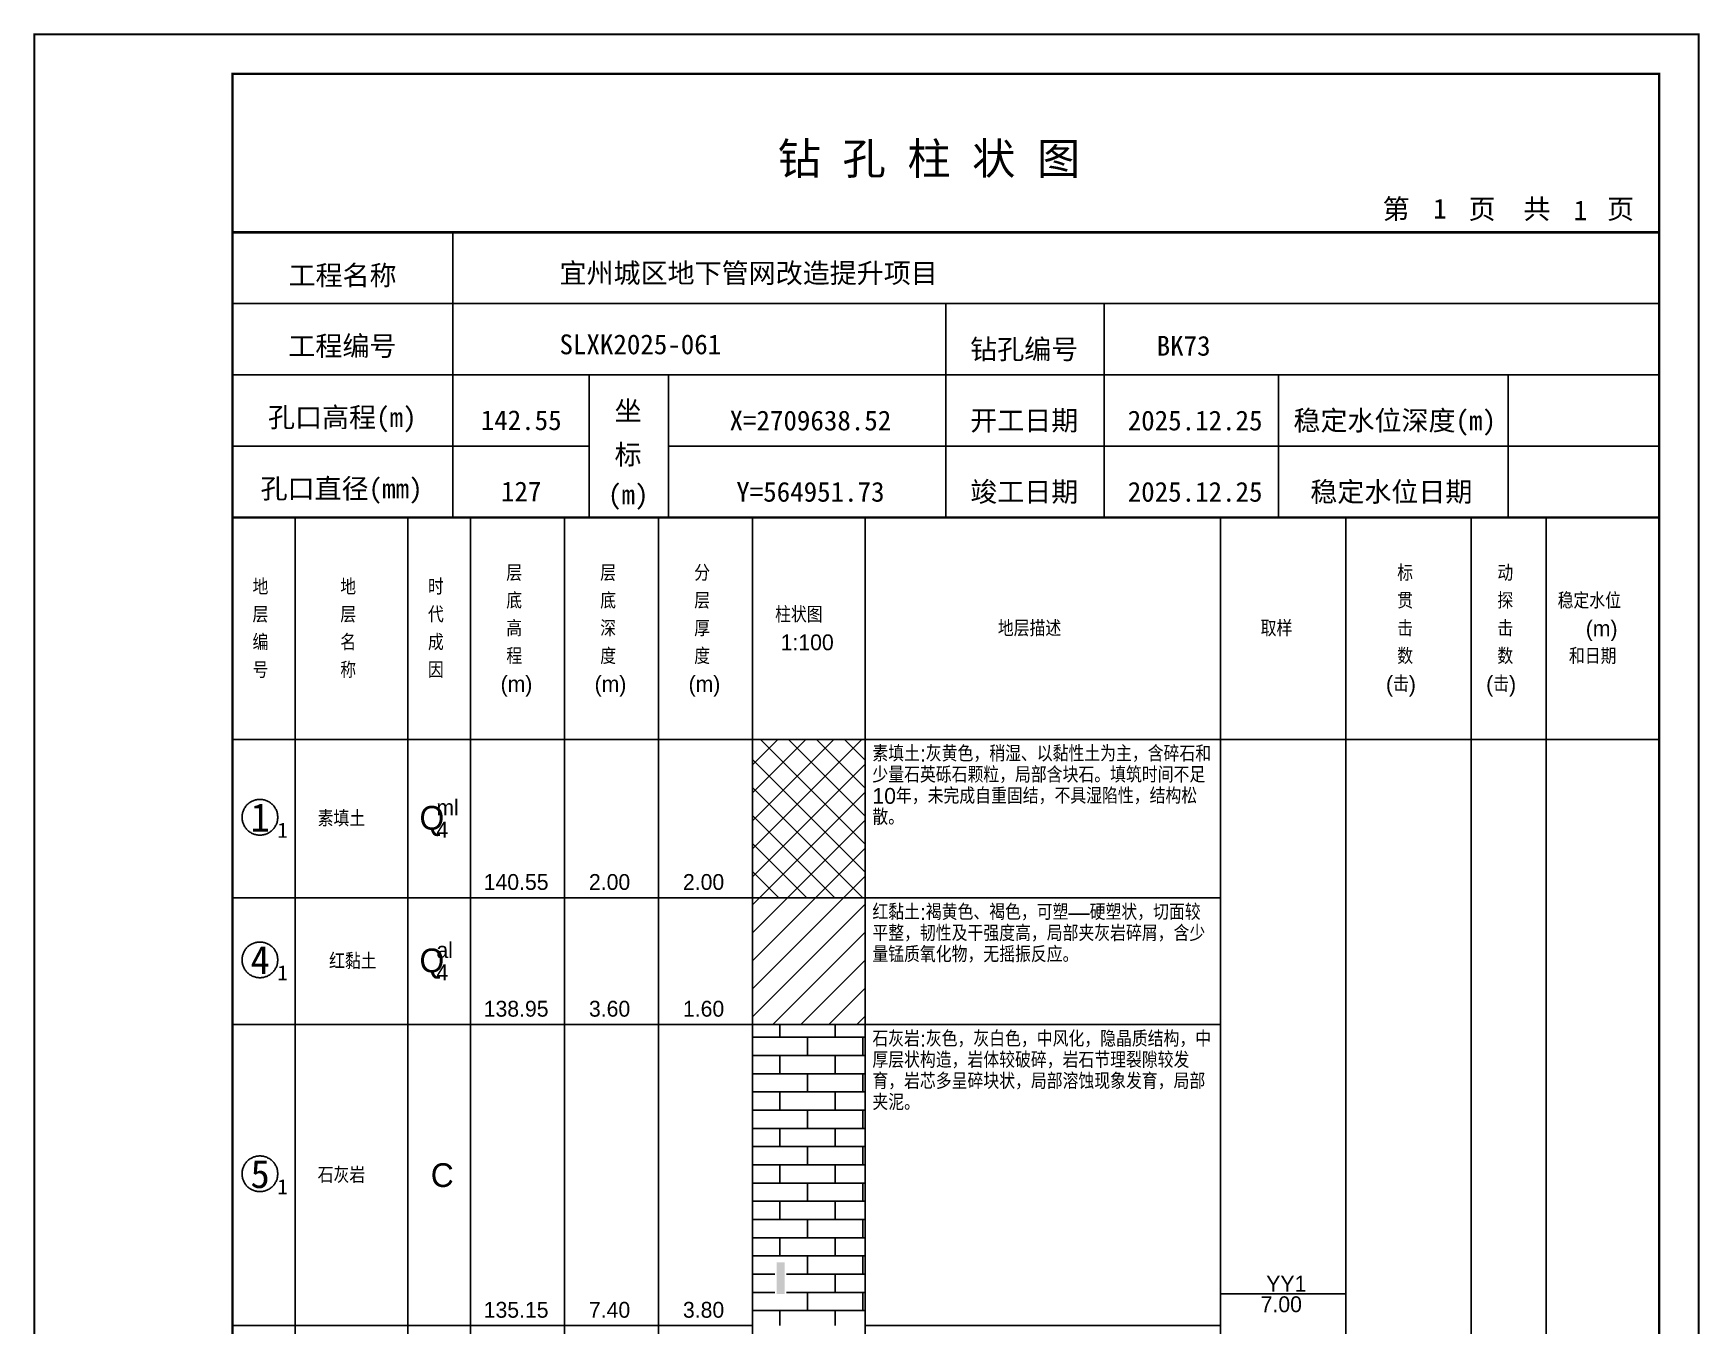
# Model space of a CAD drawing. Header units: millimetres. Extents: x 12489 to 89920, y 4630 to 4927.
# Drawn here: x 28329.3 to 28539.6, y 4763.7 to 4926.8 of the extents above; entities that cross this region are included whole.
import ezdxf
from ezdxf.enums import TextEntityAlignment as Align

# ---------------------------------------------------------------- set-up
doc = ezdxf.new("R2010")
doc.units = ezdxf.units.MM
doc.layers.add('ZZT_TC', color=7, linetype='Continuous')
doc.styles.add('成果图图块', font='', dxfattribs={"height": 2.5})
doc.styles.add('成果图模板', font='')
doc.styles.add('成果图模板标题', font='simhei.ttf')
doc.styles.add('成果图表体', font='Comfont.shx', dxfattribs={"height": 2, "bigfont": 'Hztxt12a.shx'})
doc.styles.get('成果图图块').set_extended_font_data('FangSong_GB2312')
doc.styles.get('成果图模板').set_extended_font_data('FangSong_GB2312')

# ---------------------------------------------------------------- blocks, each defined once
blk = doc.blocks.new('DCBH-1-1-1077', base_point=(0.3, -0.11))
at = {"layer": 'ZZT_TC', "color": 7}
blk.add_polyline3d([(-0.19, 2.31, 0), (-0.3, 2.31, 0), (-0.41, 2.3, 0), (-0.52, 2.29, 0), (-0.63, 2.27, 0), (-0.73, 2.24, 0), (-0.84, 2.21, 0), (-0.95, 2.18, 0), (-1.05, 2.14, 0), (-1.15, 2.09, 0), (-1.25, 2.04, 0), (-1.35, 1.99, 0), (-1.44, 1.93, 0), (-1.53, 1.87, 0), (-1.62, 1.8, 0), (-1.7, 1.73, 0), (-1.78, 1.65, 0), (-1.86, 1.57, 0), (-1.93, 1.49, 0), (-2, 1.4, 0), (-2.06, 1.31, 0), (-2.12, 1.22, 0), (-2.17, 1.12, 0), (-2.22, 1.02, 0), (-2.27, 0.92, 0), (-2.31, 0.82, 0), (-2.34, 0.71, 0), (-2.37, 0.61, 0), (-2.4, 0.5, 0), (-2.41, 0.39, 0), (-2.43, 0.28, 0), (-2.44, 0.17, 0), (-2.44, 0.06, 0), (-2.44, -0.05, 0), (-2.43, -0.16, 0), (-2.41, -0.27, 0), (-2.4, -0.38, 0), (-2.37, -0.49, 0), (-2.34, -0.6, 0), (-2.31, -0.7, 0), (-2.27, -0.8, 0), (-2.22, -0.9, 0), (-2.17, -1, 0), (-2.12, -1.1, 0), (-2.06, -1.19, 0), (-2, -1.28, 0), (-1.93, -1.37, 0), (-1.86, -1.45, 0), (-1.78, -1.53, 0), (-1.7, -1.61, 0), (-1.62, -1.68, 0), (-1.53, -1.75, 0), (-1.44, -1.81, 0), (-1.35, -1.87, 0), (-1.25, -1.93, 0), (-1.15, -1.98, 0), (-1.05, -2.02, 0), (-0.95, -2.06, 0), (-0.84, -2.1, 0), (-0.73, -2.13, 0), (-0.63, -2.15, 0), (-0.52, -2.17, 0), (-0.41, -2.18, 0), (-0.3, -2.19, 0), (-0.19, -2.19, 0), (-0.08, -2.19, 0), (0.03, -2.18, 0), (0.14, -2.17, 0), (0.25, -2.15, 0), (0.36, -2.13, 0), (0.47, -2.1, 0), (0.57, -2.06, 0), (0.67, -2.02, 0), (0.77, -1.98, 0), (0.87, -1.93, 0), (0.97, -1.87, 0), (1.06, -1.81, 0), (1.15, -1.75, 0), (1.24, -1.68, 0), (1.32, -1.61, 0), (1.4, -1.53, 0), (1.48, -1.45, 0), (1.55, -1.37, 0), (1.62, -1.28, 0), (1.68, -1.19, 0), (1.74, -1.1, 0), (1.8, -1, 0), (1.85, -0.9, 0), (1.89, -0.8, 0), (1.93, -0.7, 0), (1.97, -0.6, 0), (2, -0.49, 0), (2.02, -0.38, 0), (2.04, -0.27, 0), (2.05, -0.16, 0), (2.06, -0.05, 0), (2.06, 0.06, 0), (2.06, 0.17, 0), (2.05, 0.28, 0), (2.04, 0.39, 0), (2.02, 0.5, 0), (2, 0.61, 0), (1.97, 0.71, 0), (1.93, 0.82, 0), (1.89, 0.92, 0), (1.85, 1.02, 0), (1.8, 1.12, 0), (1.74, 1.22, 0), (1.68, 1.31, 0), (1.62, 1.4, 0), (1.55, 1.49, 0), (1.48, 1.57, 0), (1.4, 1.65, 0), (1.32, 1.73, 0), (1.24, 1.8, 0), (1.15, 1.87, 0), (1.06, 1.93, 0), (0.97, 1.99, 0), (0.87, 2.04, 0), (0.77, 2.09, 0), (0.67, 2.14, 0), (0.57, 2.18, 0), (0.47, 2.21, 0), (0.36, 2.24, 0), (0.25, 2.27, 0), (0.14, 2.29, 0), (0.03, 2.3, 0), (-0.08, 2.31, 0), (-0.19, 2.31, 0)], dxfattribs=at)
at = {"style": '成果图图块'}
blk.add_text('1', height=3.57, dxfattribs=at).set_placement((-0.16, -1.74), align=Align.CENTER)
blk.add_text('1', height=1.91, dxfattribs=at).set_placement((2.03, -2.53))
blk = doc.blocks.new('DCBH-1-1-1078', base_point=(0.3, -0.11))
at = {"layer": 'ZZT_TC', "color": 7}
blk.add_polyline3d([(-0.19, 2.31, 0), (-0.3, 2.31, 0), (-0.41, 2.3, 0), (-0.52, 2.29, 0), (-0.63, 2.27, 0), (-0.73, 2.24, 0), (-0.84, 2.21, 0), (-0.95, 2.18, 0), (-1.05, 2.14, 0), (-1.15, 2.09, 0), (-1.25, 2.04, 0), (-1.35, 1.99, 0), (-1.44, 1.93, 0), (-1.53, 1.87, 0), (-1.62, 1.8, 0), (-1.7, 1.73, 0), (-1.78, 1.65, 0), (-1.86, 1.57, 0), (-1.93, 1.49, 0), (-2, 1.4, 0), (-2.06, 1.31, 0), (-2.12, 1.22, 0), (-2.17, 1.12, 0), (-2.22, 1.02, 0), (-2.27, 0.92, 0), (-2.31, 0.82, 0), (-2.34, 0.71, 0), (-2.37, 0.61, 0), (-2.4, 0.5, 0), (-2.41, 0.39, 0), (-2.43, 0.28, 0), (-2.44, 0.17, 0), (-2.44, 0.06, 0), (-2.44, -0.05, 0), (-2.43, -0.16, 0), (-2.41, -0.27, 0), (-2.4, -0.38, 0), (-2.37, -0.49, 0), (-2.34, -0.6, 0), (-2.31, -0.7, 0), (-2.27, -0.8, 0), (-2.22, -0.9, 0), (-2.17, -1, 0), (-2.12, -1.1, 0), (-2.06, -1.19, 0), (-2, -1.28, 0), (-1.93, -1.37, 0), (-1.86, -1.45, 0), (-1.78, -1.53, 0), (-1.7, -1.61, 0), (-1.62, -1.68, 0), (-1.53, -1.75, 0), (-1.44, -1.81, 0), (-1.35, -1.87, 0), (-1.25, -1.93, 0), (-1.15, -1.98, 0), (-1.05, -2.02, 0), (-0.95, -2.06, 0), (-0.84, -2.1, 0), (-0.73, -2.13, 0), (-0.63, -2.15, 0), (-0.52, -2.17, 0), (-0.41, -2.18, 0), (-0.3, -2.19, 0), (-0.19, -2.19, 0), (-0.08, -2.19, 0), (0.03, -2.18, 0), (0.14, -2.17, 0), (0.25, -2.15, 0), (0.36, -2.13, 0), (0.47, -2.1, 0), (0.57, -2.06, 0), (0.67, -2.02, 0), (0.77, -1.98, 0), (0.87, -1.93, 0), (0.97, -1.87, 0), (1.06, -1.81, 0), (1.15, -1.75, 0), (1.24, -1.68, 0), (1.32, -1.61, 0), (1.4, -1.53, 0), (1.48, -1.45, 0), (1.55, -1.37, 0), (1.62, -1.28, 0), (1.68, -1.19, 0), (1.74, -1.1, 0), (1.8, -1, 0), (1.85, -0.9, 0), (1.89, -0.8, 0), (1.93, -0.7, 0), (1.97, -0.6, 0), (2, -0.49, 0), (2.02, -0.38, 0), (2.04, -0.27, 0), (2.05, -0.16, 0), (2.06, -0.05, 0), (2.06, 0.06, 0), (2.06, 0.17, 0), (2.05, 0.28, 0), (2.04, 0.39, 0), (2.02, 0.5, 0), (2, 0.61, 0), (1.97, 0.71, 0), (1.93, 0.82, 0), (1.89, 0.92, 0), (1.85, 1.02, 0), (1.8, 1.12, 0), (1.74, 1.22, 0), (1.68, 1.31, 0), (1.62, 1.4, 0), (1.55, 1.49, 0), (1.48, 1.57, 0), (1.4, 1.65, 0), (1.32, 1.73, 0), (1.24, 1.8, 0), (1.15, 1.87, 0), (1.06, 1.93, 0), (0.97, 1.99, 0), (0.87, 2.04, 0), (0.77, 2.09, 0), (0.67, 2.14, 0), (0.57, 2.18, 0), (0.47, 2.21, 0), (0.36, 2.24, 0), (0.25, 2.27, 0), (0.14, 2.29, 0), (0.03, 2.3, 0), (-0.08, 2.31, 0), (-0.19, 2.31, 0)], dxfattribs=at)
at = {"style": '成果图图块'}
blk.add_text('4', height=3.57, dxfattribs=at).set_placement((-0.16, -1.74), align=Align.CENTER)
blk.add_text('1', height=1.91, dxfattribs=at).set_placement((2.03, -2.53))
blk = doc.blocks.new('DCBH-1-1-1079', base_point=(0.3, -0.11))
at = {"layer": 'ZZT_TC', "color": 7}
blk.add_polyline3d([(-0.19, 2.31, 0), (-0.3, 2.31, 0), (-0.41, 2.3, 0), (-0.52, 2.29, 0), (-0.63, 2.27, 0), (-0.73, 2.24, 0), (-0.84, 2.21, 0), (-0.95, 2.18, 0), (-1.05, 2.14, 0), (-1.15, 2.09, 0), (-1.25, 2.04, 0), (-1.35, 1.99, 0), (-1.44, 1.93, 0), (-1.53, 1.87, 0), (-1.62, 1.8, 0), (-1.7, 1.73, 0), (-1.78, 1.65, 0), (-1.86, 1.57, 0), (-1.93, 1.49, 0), (-2, 1.4, 0), (-2.06, 1.31, 0), (-2.12, 1.22, 0), (-2.17, 1.12, 0), (-2.22, 1.02, 0), (-2.27, 0.92, 0), (-2.31, 0.82, 0), (-2.34, 0.71, 0), (-2.37, 0.61, 0), (-2.4, 0.5, 0), (-2.41, 0.39, 0), (-2.43, 0.28, 0), (-2.44, 0.17, 0), (-2.44, 0.06, 0), (-2.44, -0.05, 0), (-2.43, -0.16, 0), (-2.41, -0.27, 0), (-2.4, -0.38, 0), (-2.37, -0.49, 0), (-2.34, -0.6, 0), (-2.31, -0.7, 0), (-2.27, -0.8, 0), (-2.22, -0.9, 0), (-2.17, -1, 0), (-2.12, -1.1, 0), (-2.06, -1.19, 0), (-2, -1.28, 0), (-1.93, -1.37, 0), (-1.86, -1.45, 0), (-1.78, -1.53, 0), (-1.7, -1.61, 0), (-1.62, -1.68, 0), (-1.53, -1.75, 0), (-1.44, -1.81, 0), (-1.35, -1.87, 0), (-1.25, -1.93, 0), (-1.15, -1.98, 0), (-1.05, -2.02, 0), (-0.95, -2.06, 0), (-0.84, -2.1, 0), (-0.73, -2.13, 0), (-0.63, -2.15, 0), (-0.52, -2.17, 0), (-0.41, -2.18, 0), (-0.3, -2.19, 0), (-0.19, -2.19, 0), (-0.08, -2.19, 0), (0.03, -2.18, 0), (0.14, -2.17, 0), (0.25, -2.15, 0), (0.36, -2.13, 0), (0.47, -2.1, 0), (0.57, -2.06, 0), (0.67, -2.02, 0), (0.77, -1.98, 0), (0.87, -1.93, 0), (0.97, -1.87, 0), (1.06, -1.81, 0), (1.15, -1.75, 0), (1.24, -1.68, 0), (1.32, -1.61, 0), (1.4, -1.53, 0), (1.48, -1.45, 0), (1.55, -1.37, 0), (1.62, -1.28, 0), (1.68, -1.19, 0), (1.74, -1.1, 0), (1.8, -1, 0), (1.85, -0.9, 0), (1.89, -0.8, 0), (1.93, -0.7, 0), (1.97, -0.6, 0), (2, -0.49, 0), (2.02, -0.38, 0), (2.04, -0.27, 0), (2.05, -0.16, 0), (2.06, -0.05, 0), (2.06, 0.06, 0), (2.06, 0.17, 0), (2.05, 0.28, 0), (2.04, 0.39, 0), (2.02, 0.5, 0), (2, 0.61, 0), (1.97, 0.71, 0), (1.93, 0.82, 0), (1.89, 0.92, 0), (1.85, 1.02, 0), (1.8, 1.12, 0), (1.74, 1.22, 0), (1.68, 1.31, 0), (1.62, 1.4, 0), (1.55, 1.49, 0), (1.48, 1.57, 0), (1.4, 1.65, 0), (1.32, 1.73, 0), (1.24, 1.8, 0), (1.15, 1.87, 0), (1.06, 1.93, 0), (0.97, 1.99, 0), (0.87, 2.04, 0), (0.77, 2.09, 0), (0.67, 2.14, 0), (0.57, 2.18, 0), (0.47, 2.21, 0), (0.36, 2.24, 0), (0.25, 2.27, 0), (0.14, 2.29, 0), (0.03, 2.3, 0), (-0.08, 2.31, 0), (-0.19, 2.31, 0)], dxfattribs=at)
at = {"style": '成果图图块'}
blk.add_text('5', height=3.57, dxfattribs=at).set_placement((-0.16, -1.74), align=Align.CENTER)
blk.add_text('1', height=1.91, dxfattribs=at).set_placement((2.03, -2.53))
blk = doc.blocks.new('gkqy3.dwg', base_point=(0, -2))
blk.add_wipeout([(-0.7, -2.2), (0.7, -2.2), (0.7, 2.2), (-0.7, 2.2)])
at = {"color": 7}
blk.add_solid([(-0.5, -2), (0.5, -2), (-0.5, 2), (0.5, 2)], dxfattribs=at)
blk = doc.blocks.new('钻孔柱状图路桥昇龙制图梁世成校核莫家里.dwg73', base_point=(25, 236))
for p, q in [((52.82, 236), (52.82, 272)), ((25, 263), (205, 263)), ((115, 236), (115, 263)), ((135, 236), (135, 263)), ((25, 254), (205, 254)), ((70, 236), (70, 254)), ((80, 236), (80, 254)), ((157, 236), (157, 254)), ((185.95, 236), (185.95, 254)), ((25, 245), (70, 245)), ((80, 245), (205, 245))]:
    blk.add_line(p, q)
for points, const_width in [([(0, 0), (210, 0), (210, 297), (0, 297)], 0.25), ([(25, 5), (205, 5), (205, 292), (25, 292)], 0.3)]:
    blk.add_lwpolyline(points, close=True, dxfattribs=dict(const_width=const_width))
at = {"const_width": 0.3}
for points in [[(25, 272), (205, 272)], [(25, 236), (205, 236)]]:
    blk.add_lwpolyline(points, dxfattribs=at)
for s, height, style, p in [('钻 孔 柱 状 图', 4, '成果图模板标题', (93.8, 279.31)), ('第', 2.5, '成果图模板', (170.12, 273.7)), ('页', 2.5, '成果图模板', (180.96, 273.7)), ('共', 2.5, '成果图模板', (187.88, 273.7)), ('页', 2.5, '成果图模板', (198.44, 273.7)), ('工程名称', 2.5, '成果图模板', (32.07, 265.32)), ('宜州城区地下管网改造提升项目', 2.5, '成果图模板', (66.26, 265.61)), ('工程编号', 2.5, '成果图模板', (32.05, 256.41)), ('SLXK2025-061', 2.5, '成果图模板', (66.26, 256.61)), ('钻孔编号', 2.5, '成果图模板', (118.08, 256)), ('BK73', 2.5, '成果图模板', (141.61, 256.43)), ('孔口高程(m)', 2.5, '成果图模板', (29.48, 247.41)), ('坐', 2.5, '成果图模板', (73.21, 248.24)), ('开工日期', 2.5, '成果图模板', (118.08, 247)), ('稳定水位深度(m)', 2.5, '成果图模板', (158.86, 247)), ('标', 2.5, '成果图模板', (73.21, 242.7)), ('孔口直径(mm)', 2.5, '成果图模板', (28.54, 238.41)), ('(m) ', 2.5, '成果图模板', (72.38, 237.65)), ('竣工日期', 2.5, '成果图模板', (118.08, 238)), ('稳定水位日期', 2.5, '成果图模板', (160.99, 238))]:
    blk.add_text(s, height=height, dxfattribs=dict(style=style)).set_placement(p)
at = {"style": '成果图模板'}
for s, p in [('1', (177.35, 273.74)), ('1', (195.08, 273.53)), ('142.55', (61.43, 247.04)), ('X=2709638.52', (97.92, 247)), ('2025.12.25', (146.46, 247)), ('127', (61.43, 238.04)), ('Y=564951.73', (97.92, 238)), ('2025.12.25', (146.46, 238))]:
    blk.add_text(s, height=2.5, dxfattribs=at).set_placement(p, align=Align.CENTER)

msp = doc.modelspace()

# ---------------------------------------------------------------- hatches: boundary and pattern name
at = {"linetype": 'Continuous'}
h = msp.add_hatch(dxfattribs=at)
h.set_pattern_fill('GKSTT', scale=0.5, style=0, pattern_type=2)
h.set_pattern_definition([(45, (0, 0), (-1.76776695, 1.76776695), []), (135, (0, 0), (-1.76776695, -1.76776695), [])])
h.paths.add_polyline_path([(28420.06, 4817.71), (28434.29, 4817.71), (28434.29, 4837.71), (28420.06, 4837.71)])
h = msp.add_hatch(dxfattribs=at)
h.set_pattern_fill('GKNXT', scale=0.5, style=0, pattern_type=2)
h.set_pattern_definition([(45, (0, 0), (-1.76776695, 1.76776695), [])])
h.paths.add_polyline_path([(28420.06, 4801.71), (28434.29, 4801.71), (28434.29, 4817.71), (28420.06, 4817.71)])
h = msp.add_hatch(dxfattribs=at)
h.set_pattern_fill('GKSHY', scale=0.5, style=0, pattern_type=2)
h.set_pattern_definition([(0, (0, 0), (0, 2.3), []), (90, (0, 0), (-3.5, 2.3), [2.3, -2.3])])
h.paths.add_polyline_path([(28420.06, 4763.71), (28434.29, 4763.71), (28434.29, 4801.71), (28420.06, 4801.71)])

# ---------------------------------------------------------------- linework, layer by layer
at = {"color": 0}
for p, q in [((28354.45, 4837.71), (28362.35, 4837.71)), ((28354.45, 4817.71), (28354.45, 4837.71)), ((28362.35, 4817.71), (28362.35, 4837.71)), ((28354.45, 4817.71), (28362.35, 4817.71)), ((28354.45, 4817.71), (28362.35, 4817.71)), ((28354.45, 4801.71), (28354.45, 4817.71)), ((28362.35, 4801.71), (28362.35, 4817.71)), ((28354.45, 4801.71), (28362.35, 4801.71)), ((28354.45, 4801.71), (28362.35, 4801.71)), ((28354.45, 4763.71), (28354.45, 4801.71)), ((28362.35, 4763.71), (28362.35, 4801.71)), ((28354.45, 4763.71), (28362.35, 4763.71))]:
    msp.add_line(p, q, dxfattribs=at)
for points in [[(28354.45, 4865.71), (28362.35, 4865.71)], [(28354.45, 4837.71), (28354.45, 4865.71)], [(28362.35, 4837.71), (28362.35, 4865.71)], [(28362.35, 4865.71), (28376.58, 4865.71)], [(28362.35, 4837.71), (28362.35, 4865.71)], [(28376.58, 4837.71), (28376.58, 4865.71)], [(28376.58, 4865.71), (28384.49, 4865.71)], [(28376.58, 4837.71), (28376.58, 4865.71)], [(28384.49, 4837.71), (28384.49, 4865.71)], [(28384.49, 4865.71), (28396.35, 4865.71)], [(28384.49, 4837.71), (28384.49, 4865.71)], [(28396.35, 4837.71), (28396.35, 4865.71)], [(28396.35, 4865.71), (28408.2, 4865.71)], [(28396.35, 4837.71), (28396.35, 4865.71)], [(28408.2, 4837.71), (28408.2, 4865.71)], [(28408.2, 4865.71), (28420.06, 4865.71)], [(28408.2, 4837.71), (28408.2, 4865.71)], [(28420.06, 4837.71), (28420.06, 4865.71)], [(28420.06, 4865.71), (28434.29, 4865.71)], [(28420.06, 4837.71), (28420.06, 4865.71)], [(28434.29, 4837.71), (28434.29, 4865.71)], [(28434.29, 4865.71), (28479.11, 4865.71)], [(28434.29, 4837.71), (28434.29, 4865.71)], [(28479.11, 4837.71), (28479.11, 4865.71)], [(28479.11, 4865.71), (28494.92, 4865.71)], [(28479.11, 4837.71), (28479.11, 4865.71)], [(28494.92, 4837.71), (28494.92, 4865.71)], [(28494.92, 4865.71), (28510.73, 4865.71)], [(28494.92, 4837.71), (28494.92, 4865.71)], [(28510.73, 4837.71), (28510.73, 4865.71)], [(28510.73, 4865.71), (28520.22, 4865.71)], [(28510.73, 4837.71), (28510.73, 4865.71)], [(28520.22, 4837.71), (28520.22, 4865.71)], [(28520.22, 4865.71), (28534.45, 4865.71)], [(28520.22, 4837.71), (28520.22, 4865.71)], [(28534.45, 4837.71), (28534.45, 4865.71)], [(28354.45, 4837.71), (28362.35, 4837.71)], [(28354.45, 4643.71), (28354.45, 4837.71)], [(28354.45, 4837.71), (28362.35, 4837.71)], [(28362.35, 4643.71), (28362.35, 4837.71)], [(28362.35, 4837.71), (28376.58, 4837.71)], [(28362.35, 4643.71), (28362.35, 4837.71)], [(28362.35, 4837.71), (28376.58, 4837.71)], [(28362.35, 4837.71), (28376.58, 4837.71)], [(28362.35, 4817.71), (28362.35, 4837.71)], [(28376.58, 4643.71), (28376.58, 4837.71)], [(28376.58, 4817.71), (28376.58, 4837.71)], [(28376.58, 4837.71), (28384.49, 4837.71)], [(28376.58, 4643.71), (28376.58, 4837.71)], [(28376.58, 4837.71), (28384.49, 4837.71)], [(28376.58, 4837.71), (28384.49, 4837.71)], [(28376.58, 4817.71), (28376.58, 4837.71)], [(28384.49, 4643.71), (28384.49, 4837.71)], [(28384.49, 4817.71), (28384.49, 4837.71)], [(28384.49, 4837.71), (28396.35, 4837.71)], [(28384.49, 4643.71), (28384.49, 4837.71)], [(28384.49, 4837.71), (28396.35, 4837.71)], [(28384.49, 4837.71), (28396.35, 4837.71)], [(28384.49, 4817.71), (28384.49, 4837.71)], [(28396.35, 4643.71), (28396.35, 4837.71)], [(28396.35, 4817.71), (28396.35, 4837.71)], [(28396.35, 4837.71), (28408.2, 4837.71)], [(28396.35, 4643.71), (28396.35, 4837.71)], [(28396.35, 4837.71), (28408.2, 4837.71)], [(28396.35, 4837.71), (28408.2, 4837.71)], [(28396.35, 4817.71), (28396.35, 4837.71)], [(28408.2, 4643.71), (28408.2, 4837.71)], [(28408.2, 4817.71), (28408.2, 4837.71)], [(28408.2, 4837.71), (28420.06, 4837.71)], [(28408.2, 4643.71), (28408.2, 4837.71)], [(28408.2, 4837.71), (28420.06, 4837.71)], [(28408.2, 4837.71), (28420.06, 4837.71)], [(28408.2, 4817.71), (28408.2, 4837.71)], [(28420.06, 4643.71), (28420.06, 4837.71)], [(28420.06, 4817.71), (28420.06, 4837.71)], [(28420.06, 4837.71), (28434.29, 4837.71)], [(28420.06, 4643.71), (28420.06, 4837.71)], [(28420.06, 4837.71), (28434.29, 4837.71)], [(28434.29, 4643.71), (28434.29, 4837.71)], [(28434.29, 4837.71), (28479.11, 4837.71)], [(28434.29, 4643.71), (28434.29, 4837.71)], [(28434.29, 4837.71), (28479.11, 4837.71)], [(28434.29, 4837.71), (28479.11, 4837.71)], [(28434.29, 4817.71), (28434.29, 4837.71)], [(28479.11, 4643.71), (28479.11, 4837.71)], [(28479.11, 4817.71), (28479.11, 4837.71)], [(28479.11, 4837.71), (28494.92, 4837.71)], [(28479.11, 4643.71), (28479.11, 4837.71)], [(28479.11, 4837.71), (28494.92, 4837.71)], [(28494.92, 4643.71), (28494.92, 4837.71)], [(28494.92, 4837.71), (28510.73, 4837.71)], [(28494.92, 4643.71), (28494.92, 4837.71)], [(28494.92, 4837.71), (28510.73, 4837.71)], [(28510.73, 4643.71), (28510.73, 4837.71)], [(28510.73, 4837.71), (28520.22, 4837.71)], [(28510.73, 4643.71), (28510.73, 4837.71)], [(28510.73, 4837.71), (28520.22, 4837.71)], [(28520.22, 4643.71), (28520.22, 4837.71)], [(28520.22, 4837.71), (28534.45, 4837.71)], [(28520.22, 4643.71), (28520.22, 4837.71)], [(28520.22, 4837.71), (28534.45, 4837.71)], [(28534.45, 4643.71), (28534.45, 4837.71)], [(28362.35, 4817.71), (28376.58, 4817.71)], [(28362.35, 4817.71), (28376.58, 4817.71)], [(28362.35, 4801.71), (28362.35, 4817.71)], [(28376.58, 4801.71), (28376.58, 4817.71)], [(28376.58, 4817.71), (28384.49, 4817.71)], [(28376.58, 4817.71), (28384.49, 4817.71)], [(28376.58, 4801.71), (28376.58, 4817.71)], [(28384.49, 4801.71), (28384.49, 4817.71)], [(28384.49, 4817.71), (28396.35, 4817.71)], [(28384.49, 4817.71), (28396.35, 4817.71)], [(28384.49, 4801.71), (28384.49, 4817.71)], [(28396.35, 4801.71), (28396.35, 4817.71)], [(28396.35, 4817.71), (28408.2, 4817.71)], [(28396.35, 4817.71), (28408.2, 4817.71)], [(28396.35, 4801.71), (28396.35, 4817.71)], [(28408.2, 4801.71), (28408.2, 4817.71)], [(28408.2, 4817.71), (28420.06, 4817.71)], [(28408.2, 4817.71), (28420.06, 4817.71)], [(28408.2, 4801.71), (28408.2, 4817.71)], [(28420.06, 4801.71), (28420.06, 4817.71)], [(28434.29, 4817.71), (28479.11, 4817.71)], [(28434.29, 4817.71), (28479.11, 4817.71)], [(28434.29, 4801.71), (28434.29, 4817.71)], [(28479.11, 4801.71), (28479.11, 4817.71)], [(28362.35, 4801.71), (28376.58, 4801.71)], [(28362.35, 4801.71), (28376.58, 4801.71)], [(28362.35, 4763.71), (28362.35, 4801.71)], [(28376.58, 4763.71), (28376.58, 4801.71)], [(28376.58, 4801.71), (28384.49, 4801.71)], [(28376.58, 4801.71), (28384.49, 4801.71)], [(28376.58, 4763.71), (28376.58, 4801.71)], [(28384.49, 4763.71), (28384.49, 4801.71)], [(28384.49, 4801.71), (28396.35, 4801.71)], [(28384.49, 4801.71), (28396.35, 4801.71)], [(28384.49, 4763.71), (28384.49, 4801.71)], [(28396.35, 4763.71), (28396.35, 4801.71)], [(28396.35, 4801.71), (28408.2, 4801.71)], [(28396.35, 4801.71), (28408.2, 4801.71)], [(28396.35, 4763.71), (28396.35, 4801.71)], [(28408.2, 4763.71), (28408.2, 4801.71)], [(28408.2, 4801.71), (28420.06, 4801.71)], [(28408.2, 4801.71), (28420.06, 4801.71)], [(28408.2, 4763.71), (28408.2, 4801.71)], [(28420.06, 4763.71), (28420.06, 4801.71)], [(28434.29, 4801.71), (28479.11, 4801.71)], [(28434.29, 4801.71), (28479.11, 4801.71)], [(28434.29, 4763.71), (28434.29, 4801.71)], [(28479.11, 4763.71), (28479.11, 4801.71)], [(28479.11, 4767.71), (28494.92, 4767.71)], [(28362.35, 4763.71), (28376.58, 4763.71)], [(28376.58, 4763.71), (28384.49, 4763.71)], [(28384.49, 4763.71), (28396.35, 4763.71)], [(28396.35, 4763.71), (28408.2, 4763.71)], [(28408.2, 4763.71), (28420.06, 4763.71)], [(28434.29, 4763.71), (28479.11, 4763.71)]]:
    msp.add_lwpolyline(points, dxfattribs=at)
at = {"color": 7, "flags": 128}
for points in [[(28420.06, 4817.71), (28434.29, 4817.71)], [(28420.06, 4801.71), (28434.29, 4801.71)]]:
    msp.add_lwpolyline(points, dxfattribs=at)

# ---------------------------------------------------------------- block references
for name, p in [('DCBH-1-1-1077', (28358.4, 4827.71)), ('DCBH-1-1-1078', (28358.4, 4809.71)), ('DCBH-1-1-1079', (28358.4, 4782.71))]:
    msp.add_blockref(name, p)

# ---------------------------------------------------------------- texts
at = {"color": 0, "style": '成果图表体'}
for s, height, p in [('层', 2, (28389, 4857.71)), ('层', 2, (28400.85, 4857.71)), ('分', 2, (28412.71, 4857.71)), ('标', 2, (28501.41, 4857.71)), ('动', 2, (28514.05, 4857.71)), ('地', 2, (28356.98, 4855.96)), ('地', 2, (28368.05, 4855.96)), ('时', 2, (28379.11, 4855.96)), ('底', 2, (28389, 4854.21)), ('底', 2, (28400.85, 4854.21)), ('层', 2, (28412.71, 4854.21)), ('贯', 2, (28501.41, 4854.21)), ('探', 2, (28514.05, 4854.21)), ('稳定水位', 2, (28521.65, 4854.21)), ('层', 2, (28356.98, 4852.46)), ('层', 2, (28368.05, 4852.46)), ('代', 2, (28379.11, 4852.46)), ('高', 2, (28389, 4850.71)), ('深', 2, (28400.85, 4850.71)), ('厚', 2, (28412.71, 4850.71)), ('柱状图', 2, (28422.91, 4852.46)), ('地层描述', 2, (28451.02, 4850.71)), ('取样', 2, (28484.18, 4850.71)), ('击', 2, (28501.41, 4850.71)), ('击', 2, (28514.05, 4850.71)), ('(m)', 2, (28525.2, 4850.71)), ('编', 2, (28356.98, 4848.96)), ('名', 2, (28368.05, 4848.96)), ('成', 2, (28379.11, 4848.96)), ('1:100', 2, (28423.62, 4848.96)), ('程', 2, (28389, 4847.21)), ('度', 2, (28400.85, 4847.21)), ('度', 2, (28412.71, 4847.21)), ('数', 2, (28501.41, 4847.21)), ('数', 2, (28514.05, 4847.21)), ('和日期', 2, (28523.07, 4847.21)), ('号', 2, (28356.98, 4845.46)), ('称', 2, (28368.05, 4845.46)), ('因', 2, (28379.11, 4845.46)), ('(m)', 2, (28388.28, 4843.71)), ('(m)', 2, (28400.14, 4843.71)), ('(m)', 2, (28412, 4843.71)), ('(击)', 2, (28499.99, 4843.71)), ('(击)', 2, (28512.63, 4843.71)), ('ml', 2, (28380.18, 4828.11)), ('素填土', 2, (28365.2, 4826.71)), ('Q', 3, (28378.05, 4826.31)), ('4', 2, (28380.18, 4825.31)), ('140.55', 2, (28386.15, 4818.71)), ('2.00', 2, (28399.43, 4818.71)), ('2.00', 2, (28411.29, 4818.71)), ('红黏土', 2, (28366.63, 4808.71)), ('Q', 3, (28378.05, 4808.31)), ('al', 2, (28380.18, 4810.11)), ('4', 2, (28380.18, 4807.31)), ('138.95', 2, (28386.15, 4802.71)), ('3.60', 2, (28399.43, 4802.71)), ('1.60', 2, (28411.29, 4802.71)), ('石灰岩', 2, (28365.2, 4781.71)), ('C', 3, (28379.47, 4781.21)), ('YY1', 2, (28484.89, 4768.01)), ('135.15', 2, (28386.15, 4764.71)), ('7.40', 2, (28399.43, 4764.71)), ('3.80', 2, (28411.29, 4764.71)), ('7.00', 2, (28484.18, 4765.41))]:
    msp.add_text(s, height=height, dxfattribs=at).set_placement(p)
at = {"color": 0, "char_height": 2, "width": 43.0292, "attachment_point": 1, "line_spacing_factor": 0.8, "style": '成果图表体'}
for s, insert in [('素填土:灰黄色，稍湿、以黏性土为主，含碎石和少量石英砾石颗粒，局部含块石。填筑时间不足10年，未完成自重固结，不具湿陷性，结构松散。', (28435.19, 4836.91)), ('红黏土:褐黄色、褐色，可塑—硬塑状，切面较平整，韧性及干强度高，局部夹灰岩碎屑，含少量锰质氧化物，无摇振反应。', (28435.19, 4816.91)), ('石灰岩:灰色，灰白色，中风化，隐晶质结构，中厚层状构造，岩体较破碎，岩石节理裂隙较发育，岩芯多呈碎块状，局部溶蚀现象发育，局部夹泥。', (28435.19, 4800.91))]:
    msp.add_mtext(s, dxfattribs=dict(at, insert=insert))

# ---------------------------------------------------------------- next in the draw order: block references
msp.add_blockref('gkqy3.dwg', (28423.62, 4767.71))

# ---------------------------------------------------------------- next in the draw order: block references
msp.add_blockref('钻孔柱状图路桥昇龙制图梁世成校核莫家里.dwg73', (28354.45, 4865.71))

doc.saveas('drawing.dxf')
